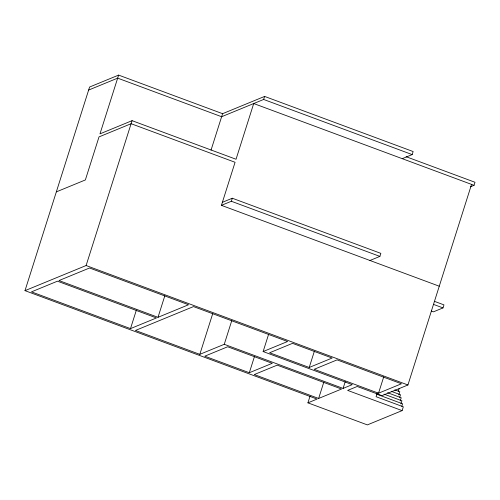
<?xml version="1.0" encoding="UTF-8"?>
<svg xmlns="http://www.w3.org/2000/svg" width="500" height="500" viewBox="0 0 500 500"><rect width="100%" height="100%" fill="white"/><g stroke="black" fill="none" stroke-linecap="round" stroke-linejoin="round"><path stroke-width="0.75" d="M310.031 396.194L307.919 402.844L317.087 399.075L25 290.656L89.594 87.031L118.625 75.1L222.594 113.688L264.613 96.419L413.144 151.55L412.175 154.588L402.244 158.669M118.625 75.1L99.981 133.856L132.069 120.662L236.038 159.256L253.713 103.537L474.038 185.319L475 182.275L406.112 156.706M25 290.656L86.112 265.531L132.069 120.662M130.5 328.619L156.475 317.944L57.45 281.188L31.481 291.869L130.5 328.619L136.387 310.056M158 317.312L188.556 304.75L89.537 268L58.981 280.562L158 317.312L164.831 295.775M211.025 150.162L222.594 113.688M221.381 205.369L231.35 201.269L232.312 198.231L380.844 253.363L379.881 256.4L369.95 260.481M88.631 90.069L117.656 78.138L221.631 116.731L263.644 99.456L264.613 96.419M268.55 334.475L263.131 351.556L287.581 341.506L193.506 306.588L135.45 330.456L199.812 354.35L212.769 313.5M199.812 354.35L224.262 344.3L231.8 320.531M249.325 372.725L272.244 363.306L227.681 346.763L204.762 356.188L249.325 372.725L254.506 356.388M309.219 367.469L332.137 358.044L292.531 343.344L269.613 352.769L309.219 367.469L314.4 351.131M318.637 398.456L341.556 389.031L277.194 365.144L254.275 374.562L318.637 398.456L323.819 382.113M224.262 344.3L343.088 388.406L345.206 381.719M377.269 392.994L376.087 396.706L403.319 406.812L402.113 410.613L367.356 424.9L307.919 402.844M378.537 393.194L401.45 383.775L337.088 359.881L314.169 369.306L378.537 393.194L383.719 376.856M398.288 391.262L399.094 388.731M398.794 394.913L399.794 391.744L394.781 389.881M399.7 397.294L400.5 394.756L391.188 391.3M400.2 400.938L401.206 397.775L387.587 392.719M400.906 403.95L401.912 400.788L383.994 394.137M402.113 410.613L347.656 390.4L357.2 386.475L381.956 395.662L407.931 384.981L471.562 184.4M401.812 406.331L402.612 403.8L376.819 394.225M431.3 311.044L433.45 311.837L442.994 307.913L443.963 304.875L434.544 301.381M56.331 191.881L85.363 179.95L99.019 136.894L131.106 123.706L235.075 162.294L221.419 205.35L439.263 286.212M222.381 202.312L232.312 198.231M470.425 186.8L474.038 185.319M343.088 388.406L352.25 384.637L263.131 351.556M263.644 99.456L412.175 154.588M231.35 201.269L379.881 256.4M433.575 304.419L442.994 307.913M86.112 265.531L407.931 384.981"/></g></svg>
